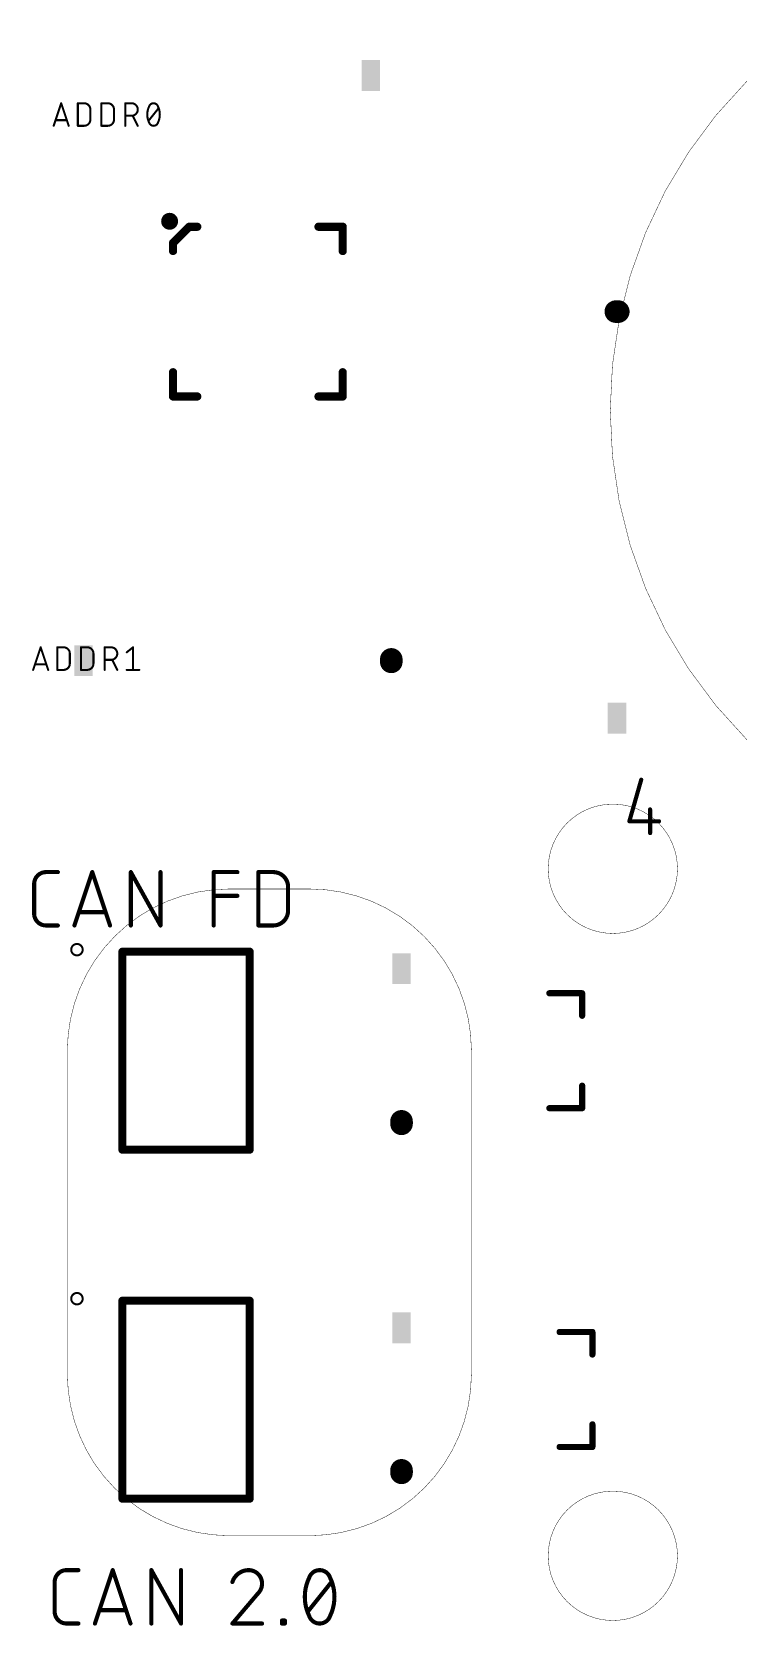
# Model space of a CAD drawing. Extents: x -4 to 80, y -3 to 161.
# Drawn here: x 32.26 to 49.75, y 28.4 to 68.13 of the extents above; entities that cross this region are included whole.
import ezdxf

# ---------------------------------------------------------------- set-up
doc = ezdxf.new("R2010")
doc.units = 0
doc.layers.add('21', color=253, linetype='CONTINUOUS')
doc.layers.add('48', color=253, linetype='CONTINUOUS')

# ---------------------------------------------------------------- blocks, each defined once
blk = doc.blocks.new('RECT')
blk.add_solid([(-0.5, -0.5), (0.5, -0.5), (-0.5, 0.5), (0.5, 0.5)])

msp = doc.modelspace()

# ---------------------------------------------------------------- linework, layer by layer
at = {"layer": '21'}
for points, const_width in [([(32.7914, 65.8114), (32.9777, 66.3702)], 0.0508), ([(32.9777, 66.3702), (33.1639, 65.8114)], 0.0508), ([(33.3894, 65.8114), (33.3894, 66.3702)], 0.0508), ([(33.3894, 66.3702), (33.5446, 66.3702)], 0.0508), ([(33.9746, 65.8114), (33.9746, 66.3702)], 0.0508), ([(33.9746, 66.3702), (34.1298, 66.3702)], 0.0508), ([(34.5634, 65.8114), (34.5634, 66.3702)], 0.0508), ([(34.5634, 66.3702), (34.7186, 66.3702)], 0.0508), ([(33.1174, 65.9511), (32.838, 65.9511)], 0.0508), ([(33.6998, 66.215), (33.6998, 65.9666)], 0.0508), ([(34.285, 66.215), (34.285, 65.9666)], 0.0508), ([(34.7186, 66.0598), (34.5634, 66.0598)], 0.0508), ([(34.8738, 65.8114), (34.7497, 66.0598)], 0.0508), ([(35.1395, 65.9356), (35.3878, 66.246)], 0.0508), ([(33.5446, 65.8114), (33.3894, 65.8114)], 0.0508), ([(34.1298, 65.8114), (33.9746, 65.8114)], 0.0508), ([(35.746, 62.914), (36.146, 63.314)], 0.2032), ([(36.146, 63.314), (36.346, 63.314)], 0.2032), ([(39.946, 63.314), (39.346, 63.314)], 0.2032), ([(39.946, 63.314), (39.946, 62.714)], 0.2032), ([(35.746, 62.914), (35.746, 62.714)], 0.2032), ([(46.7665, 61.214), (46.7055, 61.214)], 0.5588), ([(35.746, 59.114), (35.746, 59.714)], 0.2032), ([(39.946, 59.114), (39.946, 59.714)], 0.2032), ([(35.746, 59.114), (36.346, 59.114)], 0.2032), ([(39.946, 59.114), (39.346, 59.114)], 0.2032), ([(32.2834, 52.3494), (32.4697, 52.9082)], 0.0508), ([(32.4697, 52.9082), (32.6559, 52.3494)], 0.0508), ([(32.8814, 52.3494), (32.8814, 52.9082)], 0.0508), ([(32.8814, 52.9082), (33.0366, 52.9082)], 0.0508), ([(33.4666, 52.3494), (33.4666, 52.9082)], 0.0508), ([(33.4666, 52.9082), (33.6218, 52.9082)], 0.0508), ([(34.0554, 52.3494), (34.0554, 52.9082)], 0.0508), ([(34.0554, 52.9082), (34.2106, 52.9082)], 0.0508), ([(34.6004, 52.784), (34.7557, 52.9082)], 0.0508), ([(34.7557, 52.9082), (34.7557, 52.3494)], 0.0508), ([(41.148, 52.5475), (41.148, 52.6085)], 0.5588), ([(32.6094, 52.4891), (32.33, 52.4891)], 0.0508), ([(33.1918, 52.753), (33.1918, 52.5046)], 0.0508), ([(33.777, 52.753), (33.777, 52.5046)], 0.0508), ([(34.2106, 52.5978), (34.0554, 52.5978)], 0.0508), ([(34.3658, 52.3494), (34.2417, 52.5978)], 0.0508), ([(33.0366, 52.3494), (32.8814, 52.3494)], 0.0508), ([(33.6218, 52.3494), (33.4666, 52.3494)], 0.0508), ([(34.6004, 52.3494), (34.9109, 52.3494)], 0.0508), ([(47.3343, 49.6316), (47.0408, 48.6043)], 0.1016), ([(47.5544, 48.8978), (47.5544, 48.3108)], 0.1016), ([(47.0408, 48.6043), (47.7746, 48.6043)], 0.1016), ([(32.6023, 47.3456), (32.8958, 47.3456)], 0.1016), ([(33.3057, 46.0248), (33.746, 47.3456)], 0.1016), ([(33.746, 47.3456), (34.1863, 46.0248)], 0.1016), ([(34.7019, 46.0248), (34.7019, 47.3456)], 0.1016), ([(34.7019, 47.3456), (35.4357, 46.0248)], 0.1016), ([(35.4357, 46.0248), (35.4357, 47.3456)], 0.1016), ([(36.7526, 46.0248), (36.7526, 47.3456)], 0.1016), ([(36.7526, 47.3456), (37.3396, 47.3456)], 0.1016), ([(37.8597, 46.0248), (37.8597, 47.3456)], 0.1016), ([(37.8597, 47.3456), (38.2266, 47.3456)], 0.1016), ([(32.3088, 46.3183), (32.3088, 47.0521)], 0.1016), ([(38.5934, 46.9787), (38.5934, 46.3917)], 0.1016), ([(36.7526, 46.7586), (37.3396, 46.7586)], 0.1016), ([(34.0762, 46.355), (33.4158, 46.355)], 0.1016), ([(32.8958, 46.0248), (32.6023, 46.0248)], 0.1016), ([(38.2266, 46.0248), (37.8597, 46.0248)], 0.1016), ([(34.493, 45.376), (37.643, 45.376)], 0.2), ([(34.493, 40.476), (34.493, 45.376)], 0.2), ([(37.643, 45.376), (37.643, 40.476)], 0.2), ([(45.0596, 44.3484), (45.8724, 44.3484)], 0.1524), ([(45.8724, 44.3484), (45.8724, 43.7896)], 0.1524), ([(45.8724, 42.0624), (45.8724, 41.5036)], 0.1524), ([(41.402, 41.1785), (41.402, 41.1175)], 0.5588), ([(45.8724, 41.5036), (45.0596, 41.5036)], 0.1524), ([(37.643, 40.476), (34.493, 40.476)], 0.2), ([(34.493, 36.74), (37.643, 36.74)], 0.2), ([(34.493, 31.84), (34.493, 36.74)], 0.2), ([(37.643, 36.74), (37.643, 31.84)], 0.2), ([(45.3136, 35.9664), (46.1264, 35.9664)], 0.1524), ([(46.1264, 35.9664), (46.1264, 35.4076)], 0.1524), ([(46.1264, 33.6804), (46.1264, 33.1216)], 0.1524), ([(46.1264, 33.1216), (45.3136, 33.1216)], 0.1524), ([(41.402, 32.5425), (41.402, 32.4815)], 0.5588), ([(37.643, 31.84), (34.493, 31.84)], 0.2), ([(32.8168, 29.0463), (32.8168, 29.7801)], 0.1016), ([(33.1103, 30.0736), (33.4038, 30.0736)], 0.1016), ([(33.8137, 28.7528), (34.254, 30.0736)], 0.1016), ([(34.254, 30.0736), (34.6943, 28.7528)], 0.1016), ([(35.2099, 28.7528), (35.2099, 30.0736)], 0.1016), ([(35.2099, 30.0736), (35.9437, 28.7528)], 0.1016), ([(35.9437, 28.7528), (35.9437, 30.0736)], 0.1016), ([(39.0811, 29.0463), (39.6681, 29.7801)], 0.1016), ([(37.8392, 29.4866), (37.2155, 28.7528)], 0.1016), ([(34.5842, 29.083), (33.9238, 29.083)], 0.1016), ([(33.4038, 28.7528), (33.1103, 28.7528)], 0.1016), ([(37.2155, 28.7528), (37.9493, 28.7528)], 0.1016), ([(38.4418, 28.7528), (38.4418, 28.8262)], 0.1016), ([(38.4418, 28.8262), (38.5152, 28.8262)], 0.1016), ([(38.5152, 28.7528), (38.4418, 28.7528)], 0.1016), ([(38.5152, 28.8262), (38.5152, 28.7528)], 0.1016)]:
    msp.add_lwpolyline(points, dxfattribs=dict(at, const_width=const_width))
for points, const_width in [([(32.9897, 66.3742, 1), (32.9656, 66.3662)], 0.0254), ([(32.9897, 66.3662, 1), (32.9656, 66.3742)], 0.0254), ([(33.4021, 66.3702, 1), (33.3767, 66.3702)], 0.0254), ([(33.3894, 66.3829, 1), (33.3894, 66.3575)], 0.0254), ([(33.6998, 66.215, 0.4142), (33.5446, 66.3702)], 0.0508), ([(33.5446, 66.3829, 1), (33.5446, 66.3575)], 0.0254), ([(33.5446, 66.3575, 1), (33.5446, 66.3829)], 0.0254), ([(33.9873, 66.3702, 1), (33.9619, 66.3702)], 0.0254), ([(33.9746, 66.3829, 1), (33.9746, 66.3575)], 0.0254), ([(34.285, 66.215, 0.4142), (34.1298, 66.3702)], 0.0508), ([(34.1298, 66.3829, 1), (34.1298, 66.3575)], 0.0254), ([(34.1298, 66.3575, 1), (34.1298, 66.3829)], 0.0254), ([(34.5761, 66.3702, 1), (34.5507, 66.3702)], 0.0254), ([(34.5634, 66.3829, 1), (34.5634, 66.3575)], 0.0254), ([(34.7186, 66.0598, 1), (34.7186, 66.3702)], 0.0508), ([(34.7186, 66.3829, 1), (34.7186, 66.3575)], 0.0254), ([(34.7186, 66.3575, 1), (34.7186, 66.3829)], 0.0254), ([(35.2637, 66.3702, 0.3205), (35.155, 66.2926)], 0.0508), ([(35.3723, 66.2926, 0.3205), (35.2637, 66.3702)], 0.0508), ([(35.2637, 66.3829, 1), (35.2637, 66.3575)], 0.0254), ([(35.2637, 66.3575, 1), (35.2637, 66.3829)], 0.0254), ([(32.838, 65.9638, 1), (32.838, 65.9384)], 0.0254), ([(33.1174, 65.9384, 1), (33.1174, 65.9638)], 0.0254), ([(33.5446, 65.8114, 0.4142), (33.6998, 65.9666)], 0.0508), ([(33.7125, 66.215, 1), (33.6871, 66.215)], 0.0254), ([(33.6871, 66.215, 1), (33.7125, 66.215)], 0.0254), ([(33.7125, 65.9666, 1), (33.6871, 65.9666)], 0.0254), ([(33.6871, 65.9666, 1), (33.7125, 65.9666)], 0.0254), ([(34.1298, 65.8114, 0.4142), (34.285, 65.9666)], 0.0508), ([(34.2977, 66.215, 1), (34.2723, 66.215)], 0.0254), ([(34.2723, 66.215, 1), (34.2977, 66.215)], 0.0254), ([(34.2977, 65.9666, 1), (34.2723, 65.9666)], 0.0254), ([(34.2723, 65.9666, 1), (34.2977, 65.9666)], 0.0254), ([(34.5634, 66.0725, 1), (34.5634, 66.0471)], 0.0254), ([(34.7186, 66.0725, 1), (34.7186, 66.0471)], 0.0254), ([(34.7186, 66.0471, 1), (34.7186, 66.0725)], 0.0254), ([(34.761, 66.0654, 1), (34.7383, 66.0541)], 0.0254), ([(35.155, 66.2926, 0.1139), (35.1084, 66.0908)], 0.0508), ([(35.1084, 66.0908, 0.1139), (35.155, 65.889)], 0.0508), ([(35.1211, 66.0908, 1), (35.0957, 66.0908)], 0.0254), ([(35.0957, 66.0908, 1), (35.1211, 66.0908)], 0.0254), ([(35.143, 66.2967, 1), (35.167, 66.2885)], 0.0254), ([(35.1664, 66.287, 1), (35.1436, 66.2982)], 0.0254), ([(35.4189, 66.0908, 0.1139), (35.3723, 66.2926)], 0.0508), ([(35.3837, 66.2982, 1), (35.3609, 66.287)], 0.0254), ([(35.3723, 65.889, 0.1139), (35.4189, 66.0908)], 0.0508), ([(35.3603, 66.2885, 1), (35.3843, 66.2967)], 0.0254), ([(35.3977, 66.2381, 1), (35.3779, 66.254)], 0.0254), ([(35.4316, 66.0908, 1), (35.4062, 66.0908)], 0.0254), ([(35.4062, 66.0908, 1), (35.4316, 66.0908)], 0.0254), ([(32.7794, 65.8154, 1), (32.8034, 65.8074)], 0.0254), ([(33.1519, 65.8074, 1), (33.176, 65.8154)], 0.0254), ([(33.3894, 65.8241, 1), (33.3894, 65.7987)], 0.0254), ([(33.3767, 65.8114, 1), (33.4021, 65.8114)], 0.0254), ([(33.5446, 65.8241, 1), (33.5446, 65.7987)], 0.0254), ([(33.5446, 65.7987, 1), (33.5446, 65.8241)], 0.0254), ([(33.9746, 65.8241, 1), (33.9746, 65.7987)], 0.0254), ([(33.9619, 65.8114, 1), (33.9873, 65.8114)], 0.0254), ([(34.1298, 65.8241, 1), (34.1298, 65.7987)], 0.0254), ([(34.1298, 65.7987, 1), (34.1298, 65.8241)], 0.0254), ([(34.5507, 65.8114, 1), (34.5761, 65.8114)], 0.0254), ([(34.8625, 65.8057, 1), (34.8852, 65.8171)], 0.0254), ([(35.1296, 65.9435, 1), (35.1494, 65.9276)], 0.0254), ([(35.155, 65.889, 0.3205), (35.2637, 65.8114)], 0.0508), ([(35.167, 65.8931, 1), (35.143, 65.8849)], 0.0254), ([(35.1436, 65.8834, 1), (35.1664, 65.8946)], 0.0254), ([(35.2637, 65.8114, 0.3205), (35.3723, 65.889)], 0.0508), ([(35.2637, 65.8241, 1), (35.2637, 65.7987)], 0.0254), ([(35.2637, 65.7987, 1), (35.2637, 65.8241)], 0.0254), ([(35.3609, 65.8946, 1), (35.3837, 65.8834)], 0.0254), ([(35.3843, 65.8849, 1), (35.3603, 65.8931)], 0.0254), ([(35.6616, 63.3445, 1), (35.6616, 63.5539, 1), (35.6616, 63.3445)], 0.2095), ([(36.146, 63.3648, 1), (36.146, 63.2632)], 0.1016), ([(36.1819, 63.2781, 1), (36.1101, 63.3499)], 0.1016), ([(36.346, 63.2632, 1), (36.346, 63.3648)], 0.1016), ([(39.346, 63.3648, 1), (39.346, 63.2632)], 0.1016), ([(39.9968, 63.314, 1), (39.8952, 63.314)], 0.1016), ([(39.946, 63.2632, 1), (39.946, 63.3648)], 0.1016), ([(35.7968, 62.914, 1), (35.6952, 62.914)], 0.1016), ([(35.7101, 62.9499, 1), (35.7819, 62.8781)], 0.1016), ([(35.6952, 62.714, 1), (35.7968, 62.714)], 0.1016), ([(39.8952, 62.714, 1), (39.9968, 62.714)], 0.1016), ([(46.7055, 61.3537, 1), (46.7055, 61.0743)], 0.2794), ([(46.7665, 61.0743, 1), (46.7665, 61.3537)], 0.2794), ([(35.7968, 59.714, 1), (35.6952, 59.714)], 0.1016), ([(39.9968, 59.714, 1), (39.8952, 59.714)], 0.1016), ([(35.746, 59.1648, 1), (35.746, 59.0632)], 0.1016), ([(36.346, 59.0632, 1), (36.346, 59.1648)], 0.1016), ([(39.346, 59.1648, 1), (39.346, 59.0632)], 0.1016), ([(39.946, 59.0632, 1), (39.946, 59.1648)], 0.1016), ([(35.6952, 59.114, 1), (35.7968, 59.114)], 0.1016), ([(39.8952, 59.114, 1), (39.9968, 59.114)], 0.1016), ([(32.4817, 52.9122, 1), (32.4576, 52.9042)], 0.0254), ([(32.4817, 52.9042, 1), (32.4576, 52.9122)], 0.0254), ([(32.8941, 52.9082, 1), (32.8687, 52.9082)], 0.0254), ([(32.8814, 52.9209, 1), (32.8814, 52.8955)], 0.0254), ([(33.1918, 52.753, 0.4142), (33.0366, 52.9082)], 0.0508), ([(33.0366, 52.9209, 1), (33.0366, 52.8955)], 0.0254), ([(33.0366, 52.8955, 1), (33.0366, 52.9209)], 0.0254), ([(33.4793, 52.9082, 1), (33.4539, 52.9082)], 0.0254), ([(33.4666, 52.9209, 1), (33.4666, 52.8955)], 0.0254), ([(33.777, 52.753, 0.4142), (33.6218, 52.9082)], 0.0508), ([(33.6218, 52.9209, 1), (33.6218, 52.8955)], 0.0254), ([(33.6218, 52.8955, 1), (33.6218, 52.9209)], 0.0254), ([(34.0681, 52.9082, 1), (34.0427, 52.9082)], 0.0254), ([(34.0554, 52.9209, 1), (34.0554, 52.8955)], 0.0254), ([(34.2106, 52.5978, 1), (34.2106, 52.9082)], 0.0508), ([(34.2106, 52.9209, 1), (34.2106, 52.8955)], 0.0254), ([(34.2106, 52.8955, 1), (34.2106, 52.9209)], 0.0254), ([(34.7684, 52.9082, 1), (34.743, 52.9082)], 0.0254), ([(34.7636, 52.8983, 1), (34.7477, 52.9181)], 0.0254), ([(41.2877, 52.6085, 1), (41.0083, 52.6085)], 0.2794), ([(32.33, 52.5018, 1), (32.33, 52.4764)], 0.0254), ([(32.6094, 52.4764, 1), (32.6094, 52.5018)], 0.0254), ([(33.0366, 52.3494, 0.4142), (33.1918, 52.5046)], 0.0508), ([(33.2045, 52.753, 1), (33.1791, 52.753)], 0.0254), ([(33.1791, 52.753, 1), (33.2045, 52.753)], 0.0254), ([(33.2045, 52.5046, 1), (33.1791, 52.5046)], 0.0254), ([(33.1791, 52.5046, 1), (33.2045, 52.5046)], 0.0254), ([(33.6218, 52.3494, 0.4142), (33.777, 52.5046)], 0.0508), ([(33.7897, 52.753, 1), (33.7643, 52.753)], 0.0254), ([(33.7643, 52.753, 1), (33.7897, 52.753)], 0.0254), ([(33.7897, 52.5046, 1), (33.7643, 52.5046)], 0.0254), ([(33.7643, 52.5046, 1), (33.7897, 52.5046)], 0.0254), ([(34.0554, 52.6105, 1), (34.0554, 52.5851)], 0.0254), ([(34.2106, 52.6105, 1), (34.2106, 52.5851)], 0.0254), ([(34.2106, 52.5851, 1), (34.2106, 52.6105)], 0.0254), ([(34.253, 52.6034, 1), (34.2303, 52.5921)], 0.0254), ([(34.5925, 52.7939, 1), (34.6084, 52.7741)], 0.0254), ([(41.0083, 52.5475, 1), (41.2877, 52.5475)], 0.2794), ([(32.2714, 52.3534, 1), (32.2954, 52.3454)], 0.0254), ([(32.6439, 52.3454, 1), (32.668, 52.3534)], 0.0254), ([(32.8814, 52.3621, 1), (32.8814, 52.3367)], 0.0254), ([(32.8687, 52.3494, 1), (32.8941, 52.3494)], 0.0254), ([(33.0366, 52.3621, 1), (33.0366, 52.3367)], 0.0254), ([(33.0366, 52.3367, 1), (33.0366, 52.3621)], 0.0254), ([(33.4666, 52.3621, 1), (33.4666, 52.3367)], 0.0254), ([(33.4539, 52.3494, 1), (33.4793, 52.3494)], 0.0254), ([(33.6218, 52.3621, 1), (33.6218, 52.3367)], 0.0254), ([(33.6218, 52.3367, 1), (33.6218, 52.3621)], 0.0254), ([(34.0427, 52.3494, 1), (34.0681, 52.3494)], 0.0254), ([(34.3545, 52.3437, 1), (34.3772, 52.3551)], 0.0254), ([(34.6004, 52.3621, 1), (34.6004, 52.3367)], 0.0254), ([(34.743, 52.3494, 1), (34.7684, 52.3494)], 0.0254), ([(34.9109, 52.3367, 1), (34.9109, 52.3621)], 0.0254), ([(47.3587, 49.6246, 1), (47.3099, 49.6386)], 0.0508), ([(47.5798, 48.8978, 1), (47.529, 48.8978)], 0.0508), ([(47.0408, 48.6297, 1), (47.0408, 48.5789)], 0.0508), ([(47.0164, 48.6113, 1), (47.0652, 48.5973)], 0.0508), ([(47.7746, 48.5789, 1), (47.7746, 48.6297)], 0.0508), ([(47.529, 48.3108, 1), (47.5798, 48.3108)], 0.0508), ([(32.6023, 47.3456, 0.4142), (32.3088, 47.0521)], 0.1016), ([(32.6023, 47.371, 1), (32.6023, 47.3202)], 0.0508), ([(32.6023, 47.3202, 1), (32.6023, 47.371)], 0.0508), ([(32.8958, 47.3202, 1), (32.8958, 47.371)], 0.0508), ([(33.7701, 47.3536, 1), (33.7219, 47.3376)], 0.0508), ([(33.7701, 47.3376, 1), (33.7219, 47.3536)], 0.0508), ([(34.7273, 47.3456, 1), (34.6765, 47.3456)], 0.0508), ([(34.7242, 47.3579, 1), (34.6797, 47.3333)], 0.0508), ([(35.4611, 47.3456, 1), (35.4103, 47.3456)], 0.0508), ([(36.778, 47.3456, 1), (36.7272, 47.3456)], 0.0508), ([(36.7526, 47.371, 1), (36.7526, 47.3202)], 0.0508), ([(37.3396, 47.3202, 1), (37.3396, 47.371)], 0.0508), ([(37.8851, 47.3456, 1), (37.8343, 47.3456)], 0.0508), ([(37.8597, 47.371, 1), (37.8597, 47.3202)], 0.0508), ([(38.5935, 46.9787, 0.4142), (38.2266, 47.3456)], 0.1016), ([(38.2266, 47.371, 1), (38.2266, 47.3202)], 0.0508), ([(38.2266, 47.3202, 1), (38.2266, 47.371)], 0.0508), ([(32.3342, 47.0521, 1), (32.2834, 47.0521)], 0.0508), ([(32.2834, 47.0521, 1), (32.3342, 47.0521)], 0.0508), ([(38.6188, 46.9787, 1), (38.568, 46.9787)], 0.0508), ([(38.5681, 46.9787, 1), (38.6189, 46.9787)], 0.0508), ([(36.7526, 46.784, 1), (36.7526, 46.7332)], 0.0508), ([(37.3396, 46.7332, 1), (37.3396, 46.784)], 0.0508), ([(32.3088, 46.3183, 0.4142), (32.6023, 46.0248)], 0.1016), ([(32.3342, 46.3183, 1), (32.2834, 46.3183)], 0.0508), ([(32.2834, 46.3183, 1), (32.3342, 46.3183)], 0.0508), ([(33.4158, 46.3804, 1), (33.4158, 46.3296)], 0.0508), ([(34.0762, 46.3296, 1), (34.0762, 46.3804)], 0.0508), ([(38.2266, 46.0248, 0.4142), (38.5934, 46.3917)], 0.1016), ([(38.6188, 46.3917, 1), (38.568, 46.3917)], 0.0508), ([(38.568, 46.3917, 1), (38.6188, 46.3917)], 0.0508), ([(32.6023, 46.0502, 1), (32.6023, 45.9994)], 0.0508), ([(32.6023, 45.9994, 1), (32.6023, 46.0502)], 0.0508), ([(32.8958, 45.9994, 1), (32.8958, 46.0502)], 0.0508), ([(33.2816, 46.0328, 1), (33.3298, 46.0168)], 0.0508), ([(34.1622, 46.0168, 1), (34.2104, 46.0328)], 0.0508), ([(34.6765, 46.0248, 1), (34.7273, 46.0248)], 0.0508), ([(35.4103, 46.0248, 1), (35.4611, 46.0248)], 0.0508), ([(35.4135, 46.0125, 1), (35.4579, 46.0371)], 0.0508), ([(36.7272, 46.0248, 1), (36.778, 46.0248)], 0.0508), ([(37.8597, 46.0502, 1), (37.8597, 45.9994)], 0.0508), ([(37.8343, 46.0248, 1), (37.8851, 46.0248)], 0.0508), ([(38.2266, 46.0502, 1), (38.2266, 45.9994)], 0.0508), ([(38.2266, 45.9994, 1), (38.2266, 46.0502)], 0.0508), ([(33.368, 45.2846, 1), (33.368, 45.5674, 1), (33.368, 45.2846)], 0.05), ([(34.493, 45.426, 1), (34.493, 45.326)], 0.1), ([(34.543, 45.376, 1), (34.443, 45.376)], 0.1), ([(37.693, 45.376, 1), (37.593, 45.376)], 0.1), ([(37.643, 45.326, 1), (37.643, 45.426)], 0.1), ([(45.0596, 44.3865, 1), (45.0596, 44.3103)], 0.0762), ([(45.9105, 44.3484, 1), (45.8343, 44.3484)], 0.0762), ([(45.8724, 44.3103, 1), (45.8724, 44.3865)], 0.0762), ([(45.8343, 43.7896, 1), (45.9105, 43.7896)], 0.0762), ([(45.9105, 42.0624, 1), (45.8343, 42.0624)], 0.0762), ([(41.5417, 41.1785, 1), (41.2623, 41.1785)], 0.2794), ([(45.0596, 41.5417, 1), (45.0596, 41.4655)], 0.0762), ([(45.8343, 41.5036, 1), (45.9105, 41.5036)], 0.0762), ([(45.8724, 41.4655, 1), (45.8724, 41.5417)], 0.0762), ([(41.2623, 41.1175, 1), (41.5417, 41.1175)], 0.2794), ([(34.493, 40.526, 1), (34.493, 40.426)], 0.1), ([(37.643, 40.426, 1), (37.643, 40.526)], 0.1), ([(34.443, 40.476, 1), (34.543, 40.476)], 0.1), ([(37.593, 40.476, 1), (37.693, 40.476)], 0.1), ([(33.368, 36.6486, 1), (33.368, 36.9314, 1), (33.368, 36.6486)], 0.05), ([(34.493, 36.79, 1), (34.493, 36.69)], 0.1), ([(34.543, 36.74, 1), (34.443, 36.74)], 0.1), ([(37.693, 36.74, 1), (37.593, 36.74)], 0.1), ([(37.643, 36.69, 1), (37.643, 36.79)], 0.1), ([(45.3136, 36.0045, 1), (45.3136, 35.9283)], 0.0762), ([(46.1645, 35.9664, 1), (46.0883, 35.9664)], 0.0762), ([(46.1264, 35.9283, 1), (46.1264, 36.0045)], 0.0762), ([(46.0883, 35.4076, 1), (46.1645, 35.4076)], 0.0762), ([(46.1645, 33.6804, 1), (46.0883, 33.6804)], 0.0762), ([(45.3136, 33.1597, 1), (45.3136, 33.0835)], 0.0762), ([(46.0883, 33.1216, 1), (46.1645, 33.1216)], 0.0762), ([(46.1264, 33.0835, 1), (46.1264, 33.1597)], 0.0762), ([(41.5417, 32.5425, 1), (41.2623, 32.5425)], 0.2794), ([(41.2623, 32.4815, 1), (41.5417, 32.4815)], 0.2794), ([(34.493, 31.89, 1), (34.493, 31.79)], 0.1), ([(34.443, 31.84, 1), (34.543, 31.84)], 0.1), ([(37.593, 31.84, 1), (37.693, 31.84)], 0.1), ([(37.643, 31.79, 1), (37.643, 31.89)], 0.1), ([(33.1103, 30.0736, 0.4142), (32.8168, 29.7801)], 0.1016), ([(32.8422, 29.7801, 1), (32.7914, 29.7801)], 0.0508), ([(32.7914, 29.7801, 1), (32.8422, 29.7801)], 0.0508), ([(33.1103, 30.099, 1), (33.1103, 30.0482)], 0.0508), ([(33.1103, 30.0482, 1), (33.1103, 30.099)], 0.0508), ([(33.4038, 30.0482, 1), (33.4038, 30.099)], 0.0508), ([(34.2781, 30.0816, 1), (34.2299, 30.0656)], 0.0508), ([(34.2781, 30.0656, 1), (34.2299, 30.0816)], 0.0508), ([(35.2353, 30.0736, 1), (35.1845, 30.0736)], 0.0508), ([(35.2322, 30.0859, 1), (35.1877, 30.0613)], 0.0508), ([(35.9691, 30.0736, 1), (35.9183, 30.0736)], 0.0508), ([(37.6191, 30.0736, 0.3252), (37.2155, 29.7801)], 0.1016), ([(37.1914, 29.7879, 1), (37.2397, 29.7723)], 0.0508), ([(37.9493, 29.7434, 0.4142), (37.6191, 30.0736)], 0.1016), ([(37.6191, 30.099, 1), (37.6191, 30.0482)], 0.0508), ([(37.6191, 30.0482, 1), (37.6191, 30.099)], 0.0508), ([(39.1178, 29.8902, 0.1139), (39.0077, 29.4132)], 0.1016), ([(39.3746, 30.0736, 0.3205), (39.1178, 29.8902)], 0.1016), ([(39.0938, 29.8984, 1), (39.1418, 29.8819)], 0.0508), ([(39.1406, 29.879, 1), (39.095, 29.9013)], 0.0508), ([(39.6315, 29.8902, 0.3205), (39.3746, 30.0736)], 0.1016), ([(39.3746, 30.099, 1), (39.3746, 30.0482)], 0.0508), ([(39.3746, 30.0482, 1), (39.3746, 30.099)], 0.0508), ([(39.6543, 29.9013, 1), (39.6086, 29.879)], 0.0508), ([(39.7415, 29.4132, 0.1139), (39.6315, 29.8902)], 0.1016), ([(39.6074, 29.8819, 1), (39.6555, 29.8984)], 0.0508), ([(39.688, 29.7642, 1), (39.6483, 29.796)], 0.0508), ([(37.8392, 29.4866, 0.2053), (37.9493, 29.7434)], 0.1016), ([(37.8217, 29.505, 1), (37.8568, 29.4682)], 0.0508), ([(37.8586, 29.4701, 1), (37.8199, 29.503)], 0.0508), ([(37.9747, 29.7434, 1), (37.9239, 29.7434)], 0.0508), ([(37.9239, 29.7434, 1), (37.9747, 29.7434)], 0.0508), ([(39.0077, 29.4132, 0.1139), (39.1178, 28.9362)], 0.1016), ([(39.0331, 29.4132, 1), (38.9823, 29.4132)], 0.0508), ([(38.9823, 29.4132, 1), (39.0331, 29.4132)], 0.0508), ([(39.6315, 28.9362, 0.1139), (39.7415, 29.4132)], 0.1016), ([(39.7669, 29.4132, 1), (39.7161, 29.4132)], 0.0508), ([(39.7161, 29.4132, 1), (39.7669, 29.4132)], 0.0508), ([(32.8168, 29.0463, 0.4142), (33.1103, 28.7528)], 0.1016), ([(32.8422, 29.0463, 1), (32.7914, 29.0463)], 0.0508), ([(32.7914, 29.0463, 1), (32.8422, 29.0463)], 0.0508), ([(33.9238, 29.1084, 1), (33.9238, 29.0576)], 0.0508), ([(34.5842, 29.0576, 1), (34.5842, 29.1084)], 0.0508), ([(39.0613, 29.0622, 1), (39.101, 29.0304)], 0.0508), ([(33.1103, 28.7782, 1), (33.1103, 28.7274)], 0.0508), ([(33.1103, 28.7274, 1), (33.1103, 28.7782)], 0.0508), ([(33.4038, 28.7274, 1), (33.4038, 28.7782)], 0.0508), ([(33.7896, 28.7608, 1), (33.8378, 28.7448)], 0.0508), ([(34.6702, 28.7448, 1), (34.7184, 28.7608)], 0.0508), ([(35.1845, 28.7528, 1), (35.2353, 28.7528)], 0.0508), ([(35.9183, 28.7528, 1), (35.9691, 28.7528)], 0.0508), ([(35.9215, 28.7405, 1), (35.9659, 28.7651)], 0.0508), ([(37.2155, 28.7782, 1), (37.2155, 28.7274)], 0.0508), ([(37.1962, 28.7693, 1), (37.2349, 28.7363)], 0.0508), ([(37.9493, 28.7274, 1), (37.9493, 28.7782)], 0.0508), ([(38.4672, 28.8262, 1), (38.4164, 28.8262)], 0.0508), ([(38.4418, 28.8516, 1), (38.4418, 28.8008)], 0.0508), ([(38.4418, 28.7782, 1), (38.4418, 28.7274)], 0.0508), ([(38.4164, 28.7528, 1), (38.4672, 28.7528)], 0.0508), ([(38.5406, 28.8262, 1), (38.4898, 28.8262)], 0.0508), ([(38.4898, 28.7528, 1), (38.5406, 28.7528)], 0.0508), ([(38.5152, 28.8008, 1), (38.5152, 28.8516)], 0.0508), ([(38.5152, 28.7274, 1), (38.5152, 28.7782)], 0.0508), ([(39.1178, 28.9362, 0.3205), (39.3746, 28.7528)], 0.1016), ([(39.1418, 28.9445, 1), (39.0938, 28.928)], 0.0508), ([(39.095, 28.9251, 1), (39.1406, 28.9474)], 0.0508), ([(39.3746, 28.7528, 0.3205), (39.6315, 28.9362)], 0.1016), ([(39.3746, 28.7782, 1), (39.3746, 28.7274)], 0.0508), ([(39.3746, 28.7274, 1), (39.3746, 28.7782)], 0.0508), ([(39.6086, 28.9474, 1), (39.6543, 28.9251)], 0.0508), ([(39.6555, 28.928, 1), (39.6074, 28.9445)], 0.0508)]:
    msp.add_lwpolyline(points, format="xyb", dxfattribs=dict(at, const_width=const_width))
at = {"layer": '48'}
for points, const_width in [([(58.067, 47.268, 1), (58.067, 70.268, 1), (58.067, 47.268)], 0.01), ([(46.631, 45.828, 1), (46.631, 49.028, 1), (46.631, 45.828)], 0.01), ([(37.131, 46.928, 0.4142), (33.131, 42.928)], 0.01), ([(37.131, 46.9305, 1), (37.131, 46.9255)], 0.005), ([(37.131, 46.9255, 1), (37.131, 46.9305)], 0.005), ([(43.131, 42.928, 0.4142), (39.131, 46.928)], 0.01), ([(39.131, 46.9305, 1), (39.131, 46.9255)], 0.005), ([(39.131, 46.9255, 1), (39.131, 46.9305)], 0.005), ([(33.1335, 42.928, 1), (33.1285, 42.928)], 0.005), ([(33.1285, 42.928, 1), (33.1335, 42.928)], 0.005), ([(43.1335, 42.928, 1), (43.1285, 42.928)], 0.005), ([(43.1285, 42.928, 1), (43.1335, 42.928)], 0.005), ([(33.131, 34.928, 0.4142), (37.131, 30.928)], 0.01), ([(33.1335, 34.928, 1), (33.1285, 34.928)], 0.005), ([(33.1285, 34.928, 1), (33.1335, 34.928)], 0.005), ([(39.131, 30.928, 0.4142), (43.131, 34.928)], 0.01), ([(43.1335, 34.928, 1), (43.1285, 34.928)], 0.005), ([(43.1285, 34.928, 1), (43.1335, 34.928)], 0.005), ([(46.631, 28.828, 1), (46.631, 32.028, 1), (46.631, 28.828)], 0.01), ([(37.131, 30.9305, 1), (37.131, 30.9255)], 0.005), ([(37.131, 30.9255, 1), (37.131, 30.9305)], 0.005), ([(39.131, 30.9305, 1), (39.131, 30.9255)], 0.005), ([(39.131, 30.9255, 1), (39.131, 30.9305)], 0.005), ([(58.131, 7.428, 1), (58.131, 30.428, 1), (58.131, 7.428)], 0.01)]:
    msp.add_lwpolyline(points, format="xyb", dxfattribs=dict(at, const_width=const_width))
at = {"layer": '48', "const_width": 0.01}
for points in [[(39.131, 46.928), (37.131, 46.928)], [(33.131, 42.928), (33.131, 34.928)], [(43.131, 34.928), (43.131, 42.928)], [(37.131, 30.928), (39.131, 30.928)]]:
    msp.add_lwpolyline(points, dxfattribs=at)

# ---------------------------------------------------------------- block references
at = {"layer": '21', "xscale": 0.4572, "yscale": 0.762}
for p in [(40.64, 67.056), (33.528, 52.578), (41.402, 44.958), (41.402, 36.068)]:
    msp.add_blockref('RECT', p, dxfattribs=at)
at = {"layer": '21', "xscale": 0.4572, "yscale": 0.762, "rotation": 180}
msp.add_blockref('RECT', (46.736, 51.1556), dxfattribs=at)

doc.saveas('drawing.dxf')
